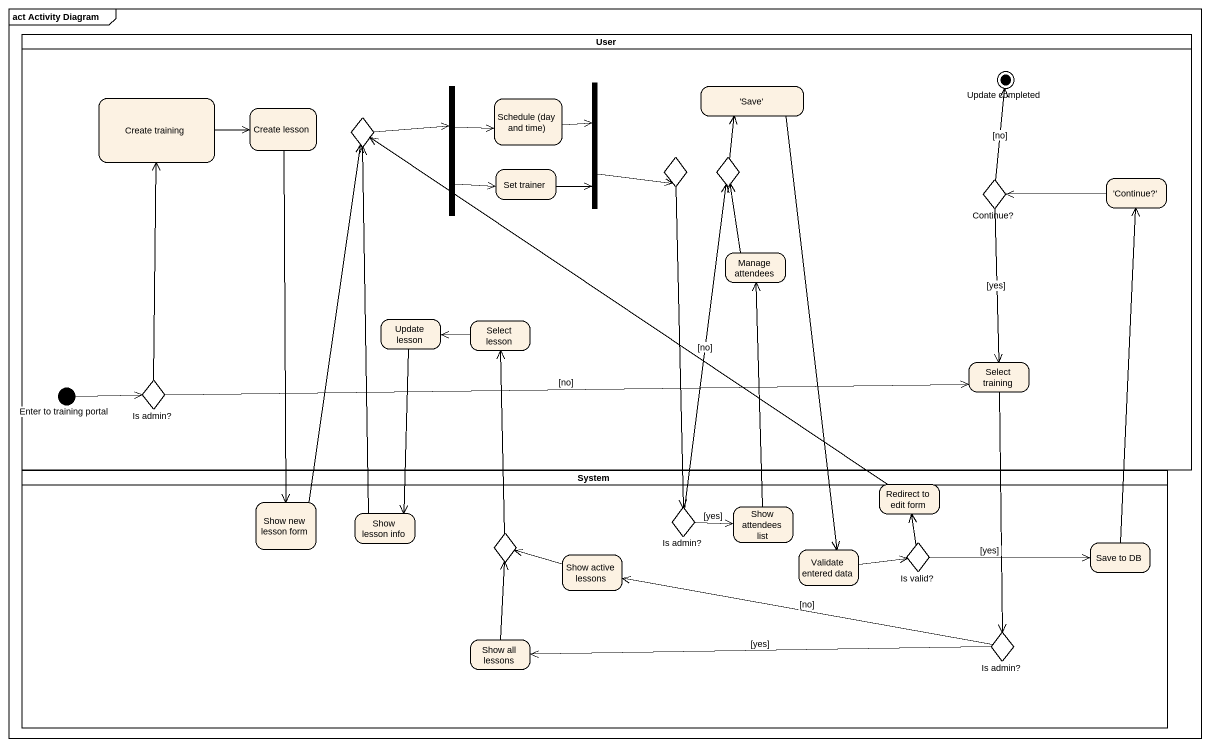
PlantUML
@startuml
mainframe act Activity Diagram
hide empty description
state User <<partition>> {
  state "Create training" as Create_training
  state fork1 <<fork>>
  state "Schedule (day and time)" as Schedule_day_and_time
  state fork2 <<join>>
  state "'Save'" as Save
  state "Update completed" as Update_completed <<end>>
  state "Create lesson" as Create_lesson
  state choice1 <<choice>>
  state "Set trainer" as Set_trainer
  state choice2 <<choice>>
  state choice3 <<choice>>
  state "Continue?" as Continue <<choice>>
  state "'Continue?'" as Continue_2
  state "Manage attendees" as Manage_attendees
  state "Update lesson" as Update_lesson
  state "Select lesson" as Select_lesson
  state "Select training" as Select_training
  state "Enter to training portal" as Enter_to_training_portal <<start>>
  state "Is admin?" as Is_admin <<choice>>
}
state System <<partition>> {
  state "Redirect to edit form" as Redirect_to_edit_form
  state "Show new lesson form" as Show_new_lesson_form
  state "Show lesson info" as Show_lesson_info
  state choice4 <<choice>>
  state "Is admin?" as Is_admin_2 <<choice>>
  state "Show attendees list" as Show_attendees_list
  state "Show active lessons" as Show_active_lessons
  state "Validate entered data" as Validate_entered_data
  state "Is valid?" as Is_valid <<choice>>
  state "Save to DB" as Save_to_DB
  state "Show all lessons" as Show_all_lessons
  state "Is admin?" as Is_admin_3 <<choice>>
}
Create_training -right-> Create_lesson
fork1 -right-> Schedule_day_and_time
fork1 -right-> Set_trainer
Schedule_day_and_time -right-> fork2
fork2 -right-> choice2
Save --> Validate_entered_data
Create_lesson --> Show_new_lesson_form
choice1 -right-> fork1
Set_trainer -right-> fork2
choice2 --> Is_admin_2
choice3 -up-> Save
Continue -up-> Update_completed : [no]
Continue --> Select_training : [yes]
Continue_2 -left-> Continue
Manage_attendees -up-> choice3
Update_lesson --> Show_lesson_info
Select_lesson -left-> Update_lesson
Select_training --> Is_admin_3
Enter_to_training_portal -right-> Is_admin
Is_admin -up-> Create_training
Is_admin -right-> Select_training : [no]
Redirect_to_edit_form -up-> choice1
Show_new_lesson_form -up-> choice1
Show_lesson_info -up-> choice1
choice4 -up-> Select_lesson
Is_admin_2 -up-> choice3 : [no]
Is_admin_2 -right-> Show_attendees_list : [yes]
Show_attendees_list -up-> Manage_attendees
Show_active_lessons -left-> choice4
Validate_entered_data -right-> Is_valid
Is_valid -up-> Redirect_to_edit_form
Is_valid -right-> Save_to_DB : [yes]
Save_to_DB -up-> Continue_2
Show_all_lessons -up-> choice4
Is_admin_3 -left-> Show_active_lessons : [no]
Is_admin_3 -left-> Show_all_lessons : [yes]
@enduml
